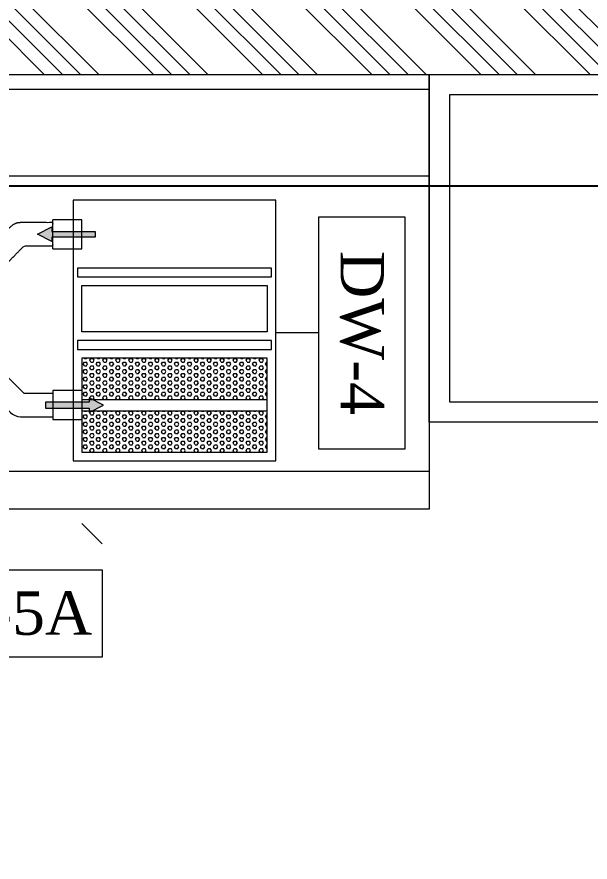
# Model space of a CAD drawing. Header units: millimetres. Extents: x -774950 to -670403, y -1165325 to -1109738.
# Drawn here: x -687158 to -686167, y -1157775 to -1156316 of the extents above; entities that cross this region are included whole.
import ezdxf

# ---------------------------------------------------------------- set-up
doc = ezdxf.new("R2010")
doc.units = ezdxf.units.MM
doc.header["$LTSCALE"] = 3000
doc.header["$MEASUREMENT"] = 0
doc.header["$PDMODE"] = 35
doc.header["$PDSIZE"] = -100
doc.linetypes.add('DASHED', pattern=[0.75, 0.5, -0.25])
doc.linetypes.add('HIDDEN', pattern=[0.375, 0.25, -0.125])
doc.layers.get('0').update_dxf_attribs({"linetype": 'CONTINUOUS'})
doc.layers.get('DEFPOINTS').update_dxf_attribs({"linetype": 'CONTINUOUS'})
for name, color, linetype, lineweight in [('01 - KITCHEN EQUIPMENTS', 255, 'CONTINUOUS', 0), ('150 mm WALL', 134, 'CONTINUOUS', 25), ('A-WALL', 26, 'CONTINUOUS', 25), ('AR_01_WALL', 134, 'CONTINUOUS', 20), ('KIT.EQUIP', 7, 'CONTINUOUS', 0)]:
    doc.layers.add(name, color=color, linetype=linetype, lineweight=lineweight)
doc.layers.add('TOA-WALL-DADO TILE', color=136, linetype='CONTINUOUS')
doc.styles.add('01_INTERIOR LAYOUT$0$Standard', font='calibril.ttf')
doc.styles.get("Standard").update_dxf_attribs({"font": 'simplex.shx', "width": 0.75})
doc.dimstyles.new('DIM @ 150', dxfattribs={"dimtxt": 250, "dimasz": 100, "dimexe": 1, "dimexo": 0, "dimgap": 0.5, "dimtad": 0, "dimdec": 0, "dimzin": 0, "dimdsep": 46, "dimtxsty": 'Standard', "dimblk": 'ARCHTICK', "dimcen": -2, "dimclrd": 8, "dimclre": 8, "dimclrt": 256, "dimadec": 0, "dimazin": 0, "dimtfac": 1, "dimtdec": 0, "dimtofl": 0, "dimtmove": 0, "dimatfit": 3, "dimldrblk": 'OPEN90', "dimfxl": 0, "dimtolj": 1, "dimtzin": 0, "dimlwd": -1, "dimlwe": -1, "dimarcsym": 0})
pattern_1 = [(360, (-553503.525, -1218388.503), (6e-15, 6.49519053), [3.75, -7.5]), (120, (-553503.525, -1218388.503), (-5.625, -3.24759527), [3.75, -7.5]), (60, (-553499.775, -1218388.503), (-5.625, 3.24759527), [3.75, -7.5])]

# ---------------------------------------------------------------- blocks, each defined once
blk = doc.blocks.new('vw layout final block')
at = {"layer": 'A-WALL'}
blk.add_arc((-585636.2, -796985.6), 273600, 256.481418, 278.37288, dxfattribs=at)
blk = doc.blocks.new('*U458')
at = {"layer": 'AR_01_WALL'}
h = blk.add_hatch(dxfattribs=at)
h.set_pattern_fill('ANSI34', color=8, scale=7, angle=90)
h.set_pattern_definition([(135, (951725.34, 6184.83), (-94.29269, -94.29269), []), (135, (951725.34, 6216.26), (-94.29269, -94.29269), []), (135, (951725.34, 6247.69), (-94.29269, -94.29269), []), (135, (951725.34, 6279.12), (-94.29269, -94.29269), [])])
h.paths.add_polyline_path([(284136.8, 139951.4), (289584, 139951.4), (289584, 139751.4), (284136.8, 139751.4)])
blk.add_lwpolyline([(284136.8, 139951.4), (289584, 139951.4), (289584, 139751.4), (284136.8, 139751.4), (284136.8, 139951.4)], dxfattribs=at)
blk = doc.blocks.new('_ArchTick')
at = {"color": 0, "linetype": 'ByBlock', "const_width": 0.15}
blk.add_lwpolyline([(-0.5, -0.5), (0.5, 0.5)], dxfattribs=at)
blk = doc.blocks.new('*D465')
at = {"layer": 'DEFPOINTS', "color": 0, "transparency": 16777216}
for p in [(-689903.7, -1156415.6, 0), (-685041.5, -1156415.6), (-685041.5, -1156608)]:
    blk.add_point(p, dxfattribs=at)
at = {"layer": 'TOA-WALL-DADO TILE', "color": 8, "transparency": 16777216}
for p, q in [((-689903.7, -1156415.6), (-689903.7, -1156609)), ((-685041.5, -1156415.6), (-685041.5, -1156609)), ((-689903.7, -1156608), (-687629.4, -1156608)), ((-685041.5, -1156608), (-687315.9, -1156608))]:
    blk.add_line(p, q, dxfattribs=at)
at = {"layer": 'TOA-WALL-DADO TILE', "color": 8, "transparency": 16777216, "xscale": 100, "yscale": 100, "zscale": 100, "rotation": 180}
blk.add_blockref('_ArchTick', (-689903.7, -1156608), dxfattribs=at)
at = {"layer": 'TOA-WALL-DADO TILE', "color": 8, "transparency": 16777216, "xscale": 100, "yscale": 100, "zscale": 100}
blk.add_blockref('_ArchTick', (-685041.5, -1156608), dxfattribs=at)
at = {"layer": 'TOA-WALL-DADO TILE', "transparency": 16777216, "insert": (-687472.6, -1156608), "char_height": 250, "attachment_point": 5}
blk.add_mtext('\\A1;DT', dxfattribs=at)
blk = doc.blocks.new('_Open90')
at = {"color": 0, "linetype": 'ByBlock'}
for p, q in [((-0.5, 0.5), (0, 0)), ((0, 0), (-1, 0)), ((0, 0), (-0.5, -0.5))]:
    blk.add_line(p, q, dxfattribs=at)

msp = doc.modelspace()

# ---------------------------------------------------------------- hatches: boundary and pattern name
at = {"layer": '01 - KITCHEN EQUIPMENTS', "linetype": 'HIDDEN', "ltscale": 100}
h = msp.add_hatch(dxfattribs=at)
h.set_pattern_fill('HEXAGONS', color=4, scale=25, angle=720, style=0)
h.set_pattern_definition(pattern_1)
h.paths.add_polyline_path([(-686725.4, -1156975.8), (-687045.4, -1156975.8), (-687045.4, -1156960.8), (-687045.4, -1156904.5), (-686725.4, -1156904.5)])
at = {"layer": '01 - KITCHEN EQUIPMENTS', "true_color": 0xff00ff}
h = msp.add_hatch(color=6, dxfattribs=at)
h.set_gradient(color1=(255, 0, 255), color2=(240, 0, 240), one_color=1, tint=0.47)
h.paths.add_polyline_path([(-687032.9, -1156990.8), (-687032.9, -1156998.3), (-687007.9, -1156985.8), (-687032.9, -1156973.3), (-687032.9, -1156980.8), (-687107.9, -1156980.8), (-687107.9, -1156990.8)])
at = {"layer": '01 - KITCHEN EQUIPMENTS', "linetype": 'HIDDEN', "ltscale": 100}
h = msp.add_hatch(dxfattribs=at)
h.set_pattern_fill('HEXAGONS', color=4, scale=25, angle=720, style=0)
h.set_pattern_definition(pattern_1)
h.paths.add_polyline_path([(-687045.4, -1157010.8), (-687045.4, -1156995.8), (-686725.4, -1156995.8), (-686725.4, -1157067), (-687045.4, -1157067)])
at = {"layer": 'KIT.EQUIP', "linetype": 'ByBlock', "ltscale": 100, "true_color": 0xff00ff}
h = msp.add_hatch(color=6, dxfattribs=at)
h.set_gradient(color1=(255, 0, 255), color2=(255, 0, 255), one_color=1, tint=0.5)
h.paths.add_polyline_path([(-687097.2, -1156703.3), (-687097.2, -1156695.8), (-687022.2, -1156695.8), (-687022.2, -1156685.8), (-687097.2, -1156685.8), (-687097.2, -1156678.3), (-687122.2, -1156690.8)])

# ---------------------------------------------------------------- linework, layer by layer
at = {"layer": '01 - KITCHEN EQUIPMENTS'}
msp.add_line((-687045.5, -1157190.3, 0), (-687010.5, -1157225.3, 0), dxfattribs=at)
at = {"layer": 'KIT.EQUIP'}
for p, q in [((-688245.3, -1156440.3, 0), (-686445.5, -1156440.3, 0)), ((-686445.5, -1156590.3, 0), (-688245.3, -1156590.3, 0)), ((-686445.5, -1157100.3, 0), (-688245.3, -1157100.3, 0))]:
    msp.add_line(p, q, dxfattribs=at)
at = {"layer": 'KIT.EQUIP', "color": 1}
msp.add_line((-686636.7, -1156861.1), (-686710.4, -1156861.1), dxfattribs=at)
at = {"layer": 'KIT.EQUIP', "linetype": 'HIDDEN', "ltscale": 3}
for p, q in [((-687045.4, -1156975.8, 0), (-686725.4, -1156975.8, 0)), ((-687045.4, -1156995.8, 0), (-686725.4, -1156995.8, 0))]:
    msp.add_line(p, q, dxfattribs=at)
at = {"layer": 'KIT.EQUIP', "elevation": 0}
for points in [[(-686445.5, -1156415.3), (-686445.5, -1157165.3), (-688245.3, -1157165.3), (-688245.3, -1156415.3)], [(-686445.5, -1156415.3), (-684945.5, -1156415.3), (-684945.5, -1157015.3), (-686445.5, -1157015.3)], [(-686410.5, -1156450.3), (-686410.5, -1156980.3), (-684980.5, -1156980.3), (-684980.5, -1156450.3)]]:
    msp.add_lwpolyline(points, close=True, dxfattribs=at)
at = {"layer": 'KIT.EQUIP', "linetype": 'DASHED', "ltscale": 5, "elevation": 0}
msp.add_lwpolyline([(-687060.4, -1157082), (-686710.4, -1157082), (-686710.4, -1156632), (-687060.4, -1156632)], close=True, dxfattribs=at)
at = {"layer": 'KIT.EQUIP', "color": 1}
msp.add_lwpolyline([(-686636.7, -1156661.1), (-686636.7, -1157061.1), (-686486.7, -1157061.1), (-686486.7, -1156661.1)], close=True, dxfattribs=at)
at = {"layer": 'KIT.EQUIP', "linetype": 'ByBlock', "ltscale": 100, "elevation": 0}
for points in [[(-687095.4, -1156715.8), (-687095.4, -1156665.8)], [(-687045.4, -1156960.8), (-687095.4, -1156960.8)], [(-687095.4, -1156960.8), (-687095.4, -1157010.8), (-687045.4, -1157010.8)]]:
    msp.add_lwpolyline(points, dxfattribs=at)
at = {"layer": 'KIT.EQUIP', "linetype": 'HIDDEN', "ltscale": 3, "elevation": 0}
msp.add_lwpolyline([(-687095.4, -1156715.8), (-687045.4, -1156715.8), (-687045.4, -1156665.8), (-687095.4, -1156665.8)], dxfattribs=at)
at = {"layer": 'KIT.EQUIP', "color": 6, "linetype": 'ByBlock', "ltscale": 100, "elevation": 0}
for points in [[(-687097.2, -1156695.8), (-687097.2, -1156703.3), (-687122.2, -1156690.8), (-687097.2, -1156678.3), (-687097.2, -1156685.8), (-687022.2, -1156685.8), (-687022.2, -1156695.8)], [(-687032.9, -1156990.8), (-687032.9, -1156998.3), (-687007.9, -1156985.8), (-687032.9, -1156973.3), (-687032.9, -1156980.8), (-687107.9, -1156980.8), (-687107.9, -1156990.8)]]:
    msp.add_lwpolyline(points, close=True, dxfattribs=at)
at = {"layer": 'KIT.EQUIP', "linetype": 'HIDDEN', "ltscale": 3, "elevation": 0}
for points in [[(-687052.9, -1156764.5), (-686717.9, -1156764.5), (-686717.9, -1156749.5), (-687052.9, -1156749.5)], [(-687045.4, -1156779.5), (-686725.4, -1156779.5), (-686725.4, -1156859.5), (-687045.4, -1156859.5)], [(-687052.9, -1156889.5), (-686717.9, -1156889.5), (-686717.9, -1156874.5), (-687052.9, -1156874.5)], [(-687045.4, -1157067), (-686725.4, -1157067), (-686725.4, -1156904.5), (-687045.4, -1156904.5)]]:
    msp.add_lwpolyline(points, close=True, dxfattribs=at)
at = {"layer": 'KIT.EQUIP', "color": 3, "linetype": 'ByBlock', "ltscale": 100, "elevation": 0}
msp.add_lwpolyline([(-687144.9, -1156965.8), (-687174.4, -1156936.3), (-687202.7, -1156964.6), (-687168.8, -1156998.5, 0.198912), (-687151.1, -1157005.8), (-687095.4, -1157005.8)], format="xyb", dxfattribs=at)
msp.add_lwpolyline([(-687095.4, -1156965.8), (-687144.9, -1156965.8)], dxfattribs=at)
at = {"layer": 'KIT.EQUIP', "color": 1, "elevation": 0}
msp.add_lwpolyline([(-687409.8, -1157420.6), (-687009.8, -1157420.6), (-687009.8, -1157270.6), (-687409.8, -1157270.6)], close=True, dxfattribs=at)
at = {"layer": 'KIT.EQUIP', "color": 3, "linetype": 'ByBlock', "ltscale": 100}
msp.add_rational_spline([(-687210.3, -1156738.3, 0), (-687214.9, -1156733.6, 0), (-687219.6, -1156728.9, 0), (-687194.2, -1156703.5, 0), (-687168.8, -1156678.1, 0), (-687161.5, -1156670.8, 0), (-687151.1, -1156670.8, 0), (-687119.4, -1156670.8, 0), (-687095.4, -1156670.8, 0), (-687095.4, -1156690.8, 0), (-687095.4, -1156710.8, 0), (-687116.2, -1156710.8, 0), (-687144.9, -1156710.8, 0), (-687168.1, -1156734, 0), (-687191.3, -1156757.2, 0), (-687196.9, -1156751.6, 0), (-687202.5, -1156746, 0), (-687206.1, -1156747.6, -10.6), (-687209.6, -1156749.1, -21.3), (-687206.7, -1156742.1, -21.3), (-687203.9, -1156735.1, -21.3), (-687207.1, -1156736.7, -10.6), (-687210.3, -1156738.3, 0)], [1, 1, 1, 1, 1, 0.923879532511, 1, 1, 1, 1, 1, 1, 1, 1, 1, 1, 1, 1, 1, 1, 1, 1, 1], degree=2, knots=[0, 0, 0, 1, 1, 2, 2, 2.785398, 2.785398, 3.785398, 3.785398, 4.785398, 4.785398, 5.785398, 5.785398, 6.785398, 6.785398, 7.785398, 7.785398, 8.785398, 8.785398, 9.785398, 9.785398, 10.785398, 10.785398, 10.785398], dxfattribs=at)

# ---------------------------------------------------------------- block references
at = {"layer": '150 mm WALL', "lineweight": 25}
msp.add_blockref('*U458', (-974040.5, -1296167), dxfattribs=at)
at = {"layer": 'A-WALL', "linetype": 'Continuous'}
msp.add_blockref('vw layout final block', (-124968, -92565.7, 0), dxfattribs=at)

# ---------------------------------------------------------------- texts
at = {"layer": 'KIT.EQUIP', "insert": (-686561.7, -1156861.1), "char_height": 75, "attachment_point": 5, "rotation": 270, "style": '01_INTERIOR LAYOUT$0$Standard'}
msp.add_mtext('{\\fTimes New Roman|b0|i0|c0|p18;DW-4}', dxfattribs=at)
at = {"layer": 'KIT.EQUIP', "insert": (-687209.8, -1157345.6, 0), "char_height": 75, "attachment_point": 5, "style": '01_INTERIOR LAYOUT$0$Standard'}
msp.add_mtext('{\\fTimes New Roman|b0|i0|c0|p18;DW-5A}', dxfattribs=at)

# ---------------------------------------------------------------- dimensions: what is measured, and where the dimension line sits
at = {"layer": 'TOA-WALL-DADO TILE'}
dim = msp.add_linear_dim(base=(-685041.5, -1156608), p1=(-689903.7, -1156415.6, 0), p2=(-685041.5, -1156415.6), text='DT', dimstyle='DIM @ 150', dxfattribs=at)
dim.commit()
dim.dimension.update_dxf_attribs({"geometry": '*D465', "text_midpoint": (-687472.6, -1156608)})

doc.saveas('drawing.dxf')
